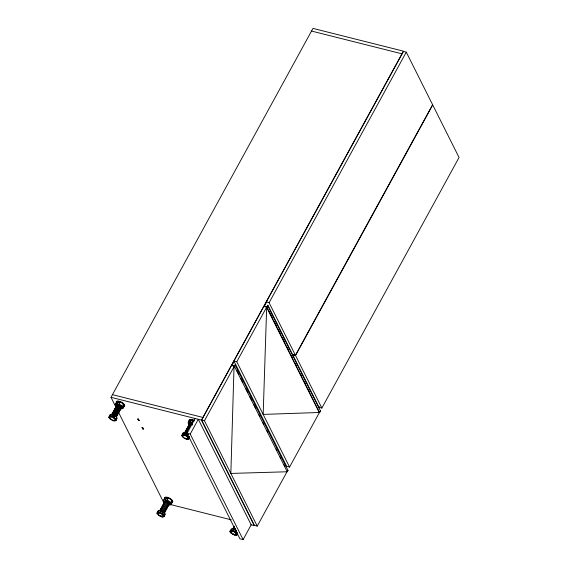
<?xml version="1.0" encoding="UTF-8"?>
<svg xmlns="http://www.w3.org/2000/svg" width="568" height="568" viewBox="0 0 568 568"><rect width="100%" height="100%" fill="white"/><g stroke="black" fill="none" stroke-linecap="round" stroke-linejoin="round"><path stroke-width="0.85" d="M234.03 366.758L230.849 473.435L287.266 471.76L288.061 470.233L287.238 471.199M119.323 401.704L119.947 401.931L118.882 401.839L119.351 401.377L118.882 401.839L119.734 402.002M167.347 498.207L167.929 497.689L167.347 498.207L167.311 497.717L167.929 497.689L167.148 497.476M123.157 407.86L122.255 407.625L123.412 405.509L124.314 405.744L123.064 408.356L121.318 408.91L121.041 408.314M162.838 515.865L162.214 516.994L160.474 516.468L160.602 515.95L159.977 515.645L159.849 516.163L158.245 515.055L159.054 515.006L158.614 514.58L157.158 513.99L157.726 512.343M231.503 365.444L234.612 366.353L235.258 364.876L234.47 365.856L232.014 365.21L233.959 361.269L231.652 365.487M231.872 532.308L231.254 533.437L235.166 535.368L234.619 534.63L236.551 535.475L237.438 533.984M171.543 501.154L171.642 500.77L172.452 501.026L171.543 501.154L172.452 501.026L171.799 500.493M124.704 405.509L123.504 406.929L124.47 406.333A4.643 1.967 28.7 0 0 120.672 402.094A4.643 1.967 28.7 0 0 116.199 402.499L116.561 402.868L116.788 401.292A4.643 1.967 28.7 0 1 121.367 402.08A4.643 1.967 28.7 0 1 124.704 405.509L124.271 406.44M263.815 306.422L266.939 307.309L267.769 305.492L266.825 306.748L264.383 306.095L266.889 301.118L263.964 306.457M112.727 414.995L113.046 414.32L114.935 414.938L115.773 416.195L115.41 416.422M116.653 404.537L115.879 405.95L116.781 406.184L116.177 404.906L115.268 404.665L115.723 403.82L117.107 403.621L118.265 401.505L118.549 402.094L119.848 402.442M116.135 407.554L111.008 397.316L312.982 28.4L403.45 51.17L201.477 420.086L254.35 525.641L250.935 524.782M115.268 404.665L116.433 402.549A4.381 1.86 28.7 0 1 118.265 401.505M108.949 417.075L109.468 416.394L110.724 417.011L109.844 416.287L110.767 414.597L108.985 417.416L110.093 417.856L108.949 417.075L109.915 415.726M111.981 414.81L117.093 404.806L117.661 404.672L112.535 414.143M122.255 407.625L121.644 406.347L122.546 406.581L123.71 404.466A4.381 1.86 28.7 0 0 120.217 402.016L119.06 404.139L119.337 404.728L117.384 404.217L118.549 402.094M112.024 414.335L116.852 405.169M111.868 414.278L117.221 404.913M112.372 414.086L115.134 409.045M112.883 414.903L111.953 416.6L112.208 417.267L111.335 416.415L112.265 414.718L113.131 415.577L112.265 414.718M112.237 414.022L112.798 413.88L118.066 404.267M111.591 417.082L112.521 415.385M119.678 404.686L114.416 414.299L113.501 413.973L118.463 404.771L117.661 404.672M120.927 408.548L119.621 406.795L117.839 406.049L118.463 404.771M114.416 414.299L119.379 405.105L120.274 405.609L115.19 414.739L116.014 415.322L121.005 406.212L121.46 406.83L116.475 415.939L121.58 406.269M113.238 417.771L114.161 416.074L115.226 416.159L114.658 415.769L113.238 417.771L113.799 418.154L115.226 416.159M115.19 414.739L120.274 405.609M113.799 418.154L114.729 416.465M115.922 415.35L121.005 406.212M117.746 413.369L118.932 411.211M120.118 409.045L120.146 408.662M121.694 406.795L116.348 416.827L121.417 407.306M116.348 416.827L121.332 407.717L120.764 407.86M115.773 419.468L114.509 418.857L115.524 419.056L116.454 417.359L116.703 417.771L115.773 419.468L116.149 420.086L115.879 420.448L114.637 420.071L115.694 420.689L116.625 418.992M115.879 420.448L116.809 418.751M189.527 422.876L188.754 424.289L189.676 424.53L189.066 423.252L188.15 423.011L189.407 420.398L191.189 419.858L191.473 420.455L193.454 420.973L193.177 420.384L192.012 422.5L192.296 423.096L190.315 422.571L190.031 421.981L191.189 419.858M181.838 435.422L182.371 434.747L183.649 435.365L182.754 434.641L183.684 432.951L181.874 435.762L182.995 436.203L181.838 435.422L182.768 433.725M185.04 433.214L184.77 432.631L191.473 420.455M184.927 432.688L189.755 423.522M184.77 432.631L190.585 423.025L185.729 432.234L190.713 423.132M185.672 431.715L189.371 424.956M184.28 434.769L185.204 433.079L185.828 433.263L186.084 433.938L185.154 435.628L184.28 434.769L182.754 434.641M184.529 435.443L185.459 433.746L185.204 433.079M185.154 435.628L184.905 434.96L185.828 433.263M187.348 432.575L186.418 432.241L191.686 422.62M186.439 432.326L191.423 423.224L190.585 423.025M243.097 539.6L190.223 434.044L198.303 419.29L251.177 524.846L243.097 539.6L239.923 538.798L187.049 433.249L195.122 418.488M188.207 434.527L187.128 434.442L188.207 434.527L186.773 436.522L186.197 436.132L186.815 435.003M186.197 436.132L187.639 434.137M186.773 436.522L187.696 434.832M181.874 435.762L182.584 436.927L183.84 437.303L183.024 437.353L184.643 438.46L184.778 437.942L185.416 438.248L185.282 438.766L186.24 439.234L187.049 439.298L187.667 438.169M189.613 437.36L188.683 439.057L187.61 438.439L188.867 438.815L189.151 438.46L187.49 437.225L188.519 437.431L189.137 436.302M188.775 437.843L189.392 436.714M257.233 526.11L204.466 420.767L234.357 366.168L287.145 471.511L257.233 526.11L254.379 525.386L201.604 420.043L231.581 365.309M289.552 467.081L236.778 361.738L266.676 307.139L319.443 412.482L289.552 467.081L286.691 466.363L233.924 361.021L263.914 306.244M269.097 302.716L406.276 52.142L403.422 51.425L266.243 301.991L269.097 302.716L295.431 355.277L432.61 104.711L406.276 52.142M163.996 501.998L164.897 502.24L164.294 500.962L163.385 500.72L164.997 497.753L166.381 497.561L166.665 498.15L168.611 498.661L168.334 498.072L167.169 500.188L167.453 500.784L165.501 500.266L165.224 499.677L166.381 497.561M157.102 513.472L158.209 513.905L157.066 513.124L157.996 511.434M157.584 512.45L158.884 510.646L157.961 512.343L158.841 513.067L157.584 512.45L157.009 512.606L157.066 513.124M160.098 510.859L165.125 501.281M165.501 500.266L166.665 498.15M159.984 510.334L165.21 500.862C166.545 500.159 165.267 502.502 164.564 502.048M160.141 510.391L165.338 500.969M162.462 506.542L164.436 502.943M161.972 512.691L161.355 513.82L161.916 514.21L163.343 512.208L162.775 511.825L161.844 513.515L160.069 512.648L160.325 513.323L159.707 513.138L159.452 512.464L160.382 510.774L161.248 511.626L160.382 510.774M160.226 509.972L160.914 509.936L166.183 500.316M159.707 513.138L161 510.959M167.794 500.735L162.533 510.355L161.617 510.021L166.58 500.827L165.778 500.72M168.391 501.665L169.576 502.886L164.592 511.995L163.307 510.795L168.391 501.665L166.58 500.827M160.474 516.468L161.092 515.339M161.916 514.21L163.343 512.208M164.038 511.399L169.122 502.268M163.769 512.918L164.706 512.521L164.436 511.938L169.576 502.886M164.55 512.464L169.811 502.85M164.457 512.883L169.534 503.355M163.889 515.524L162.625 514.906L163.641 515.112L164.571 513.415L164.819 513.827L163.889 515.524L164.266 516.142L163.996 516.504L162.753 516.12L163.811 516.738L164.926 514.807M170.372 503.681L171.529 501.558L172.431 501.8L171.273 503.915L170.372 503.681L169.761 502.396L170.663 502.637L171.827 500.522A4.381 1.86 28.7 0 0 168.334 498.072M295.537 355.49L432.717 104.924L459.05 157.485L321.864 408.058L319.01 407.334L292.676 354.773L295.537 355.49L321.864 408.058M231.041 530.157L230.111 531.847L231.219 532.287L230.076 531.506L231.006 529.809M230.594 530.824L231.893 529.028L230.97 530.718L231.85 531.442L230.594 530.824L230.019 530.981L230.076 531.506M233.263 529.298L232.994 528.709L234.421 526.188M233.15 528.765L234.328 526.607M233.498 528.517L234.293 527.076M234.009 529.333L233.079 531.03L233.334 531.698L232.461 530.846L233.391 529.149L234.257 530.008L233.391 529.149M232.717 531.513L233.647 529.816M232.859 534.538L233.476 533.409M236.352 530.59L235.422 532.28L234.364 532.202L235.784 530.2M234.925 532.585L235.855 530.895M236.821 535.12L235.763 534.502L237.005 534.879L236.899 533.899L235.635 533.288L236.65 533.487L237.268 532.358M318.982 408.009L319.706 406.674M188.15 423.011L188.619 422.166L190.031 421.981M116.568 403.102L116.809 402.676M319.443 412.482L263.169 414.413L266.676 307.139L319.429 412.773L320.615 410.912L319.599 412.091M164.18 502.247L164.521 501.707M232.994 528.709L233.803 528.205L235.542 528.73M116.426 419.212L117.157 418.247L116.149 416.6L113.884 415.045L111.413 414.299L109.901 414.718M115.694 420.689L114.686 420.987L113.493 420.199L114.097 420.938L113.302 420.874L112.357 420.412L112.485 419.894L111.861 419.589L111.733 420.107L110.128 419.006L110.938 418.95L109.695 418.58L108.985 417.416M164.542 515.268L165.274 514.303L164.266 512.655L162.001 511.094L159.53 510.348L158.018 510.767L158.167 512.159M163.811 516.738L162.803 517.043L161.61 516.248L162.214 516.994M189.279 421.491A4.579 1.945 28.7 0 1 189.158 420.306L190.308 419.433A4.792 2.031 28.7 0 1 194.341 420.448M188.683 439.057L187.646 439.355L186.439 438.56L187.049 439.298M171.77 502.701L172.821 501.565A4.643 1.967 28.7 0 0 169.484 498.136A4.643 1.967 28.7 0 0 164.905 497.348M192.14 420.022L192.531 420.639L191.814 420.192L192.417 419.78L192.893 420.157M191.814 420.192L192.417 419.78M162.775 511.825L162.278 512.13L162.846 512.514M161.355 513.82L161.844 513.515M189.158 420.306L190.152 419.716A4.792 2.031 28.7 0 1 194.185 420.732M123.994 404.949L123.242 404.856L124.3 404.835M163.215 512.485L163.889 512.251L163.662 511.534L161.163 510.376M185.736 432.759L186.666 432.738M109.844 416.287L111.335 416.415M157.961 512.343L159.452 512.464M231.027 529.149L232.539 528.73L236.146 530.256M230.97 530.718L232.461 530.846M182.789 433.065L184.337 432.653L188.576 434.584M119.99 408.946C123.483 407.717 115.815 403.635 116.319 406.887M168.753 503.809L169.449 503.773M163.307 510.795L162.533 510.355M185.147 432.376L185.729 432.234M231.254 533.437L232.056 533.38L230.821 533.011L230.111 531.847M233.938 528.836L234.854 528.808M113.479 413.88L112.798 413.88M165.132 501.906L167.737 502.85L169.044 504.597M161.596 509.936L160.914 509.936M185.601 432.134L186.418 432.241M163.804 513.621L164.819 513.827M311.527 31.055L401.995 53.825M295.431 355.277L292.57 354.56L267.812 305.13M233.924 361.021L236.778 361.738M112.457 394.661L202.925 417.43M201.604 420.043L204.466 420.767M111.008 397.316L201.477 420.086M187.049 433.249L190.223 434.044M170.712 504.59L231.304 519.841M122.802 404.224L123.71 404.466M185.459 433.746L186.084 433.938M191.423 423.224L192.339 423.465M189.421 424.481L190.095 423.927L191.842 424.367M189.222 425.233C188.832 424.055 190.706 424.126 191.686 424.651M118.485 404.863L119.379 405.105M116.965 405.701L117.008 405.225M116.355 406.077L117.839 406.049M116.589 416.465L116.319 415.882M164.479 502.467C164.983 500.28 170.443 503.326 168.675 504.86M193.177 420.384L194.213 420.874M184.905 434.96L186.709 435.834M111.953 416.6L113.728 417.466M233.079 531.03L234.854 531.896M167.311 497.717L167.773 497.973M114.395 414.207L115.283 414.718M114.296 417.849L115.524 419.056M162.412 513.905L163.641 515.112M120.175 405.63L120.906 406.241M116.447 405.992L116.632 406.66M187.277 436.224L188.519 437.431M235.422 532.28L236.65 533.487M188.754 424.289L189.421 424.985M122.397 402.705L123.149 403.692M170.514 498.761L171.266 499.748M171.642 500.77L172.118 501.402M189.946 424.147L189.918 423.579M116.014 415.322L116.475 415.939M267.635 305.513L320.402 410.856M269.211 311.498L272.384 317.831M274.365 321.793L276.353 325.755M278.334 329.717L280.315 333.679M282.303 337.633L284.284 341.595M287.458 347.935L288.253 349.519M291.427 355.852L292.222 357.435M295.395 363.776L296.191 365.359M300.55 374.071L301.345 375.654M304.519 381.994L305.314 383.577M308.488 389.911L309.283 391.494M235.131 364.89L287.898 470.233M236.849 370.606L238.83 374.568M240.818 378.522L242.799 382.484M245.972 388.824L247.96 392.779M249.941 396.741L251.922 400.703M253.91 404.665L255.891 408.626M259.065 414.959L259.86 416.543M263.034 422.883L263.829 424.466M267.003 430.8L267.798 432.383M276.126 449.018L276.921 450.601M280.095 456.942L280.89 458.525M284.064 464.858L284.859 466.442M118.506 412.283L163.882 502.872M169.157 504.37L169.434 504.959A4.381 1.86 28.7 0 0 171.273 503.915M117.107 403.621L117.384 404.217M113.046 414.32L113.529 415.513M164.315 498.555A4.643 1.967 28.7 0 1 169.853 498.718A4.643 1.967 28.7 0 1 171.621 502.985M163.385 500.72A4.381 1.86 28.7 0 1 165.224 499.677M167.169 500.188A4.381 1.86 28.7 0 1 170.663 502.637M172.431 501.8A4.381 1.86 28.7 0 1 171.983 502.652M164.329 502.985A2.804 1.193 28.7 0 1 165.558 501.842A2.804 1.193 28.7 0 1 168.838 503.738A2.804 1.193 28.7 0 1 168.178 505.208M164.486 502.701A2.804 1.193 28.7 0 1 165.714 501.558A2.804 1.193 28.7 0 1 168.987 503.454A2.804 1.193 28.7 0 1 168.334 504.924M189.229 420.561A4.594 1.945 28.7 0 1 189.676 419.638M189.435 425.723A2.762 1.171 28.7 0 1 188.974 424.537L189.506 424.14A2.89 1.228 28.7 0 1 192.545 425.034M189.584 425.439A2.762 1.171 28.7 0 1 189.123 424.26L189.662 423.856A2.897 1.228 28.7 0 1 192.055 424.388M116.213 406.248A2.804 1.193 28.7 0 1 119.727 406.39A2.804 1.193 28.7 0 1 120.217 408.868M116.213 406.929A2.804 1.193 28.7 0 1 117.441 405.786A2.804 1.193 28.7 0 1 120.721 407.682A2.804 1.193 28.7 0 1 120.061 409.152M124.314 405.744A4.381 1.86 28.7 0 1 124.222 406.241M119.06 404.139A4.381 1.86 28.7 0 1 122.546 406.581M138.003 418.928L138.627 419.305L138.003 418.928M139.146 420.263L138.493 420.057L139.146 420.263M142.071 427.661L142.667 428.073L142.071 427.661M137.839 419.22L138.464 419.603L137.839 419.22M139.004 420.611L138.336 420.306L139.004 420.611M142.234 427.37L142.831 427.782L142.234 427.37M142.76 428.428L143.384 428.805L142.76 428.428M143.228 429.06L142.568 428.748L143.228 429.06"/></g></svg>
